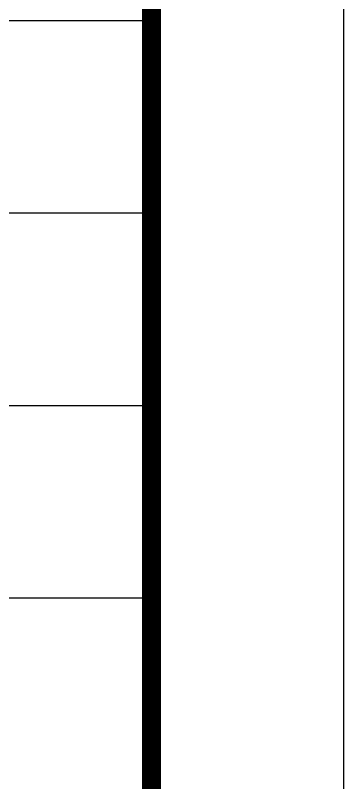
# Model space of a CAD drawing. Extents: x -1041549 to 749950, y -354245 to 17554.
# Drawn here: x -793171 to -791462, y -134846 to -130859 of the extents above; entities that cross this region are included whole.
import ezdxf

# ---------------------------------------------------------------- set-up
doc = ezdxf.new("R2010")
doc.units = 0
doc.header["$LTSCALE"] = 1000
doc.header["$MEASUREMENT"] = 0
doc.layers.add('14', color=1, linetype='Continuous')
doc.layers.add('PUB_TITLE', color=4, linetype='Continuous')

# ---------------------------------------------------------------- blocks, each defined once
blk = doc.blocks.new('TUQ')
at = {"layer": '14'}
for p, q in [((-9300, 10320), (0, 10320)), ((-9300, 9320), (0, 9320)), ((-9300, 8320), (0, 8320)), ((-9300, 7320), (0, 7320))]:
    blk.add_line(p, q, dxfattribs=at)

msp = doc.modelspace()

# ---------------------------------------------------------------- linework, layer by layer
at = {"layer": 'PUB_TITLE'}
msp.add_lwpolyline([(-850861.7, -142205.3), (-791461.7, -142205.3), (-791461.7, -100205.3), (-850861.7, -100205.3)], close=True, dxfattribs=at)
at = {"layer": 'PUB_TITLE', "const_width": 100}
msp.add_lwpolyline([(-848361.7, -141205.3), (-792461.7, -141205.3), (-792461.7, -101205.3), (-848361.7, -101205.3)], close=True, dxfattribs=at)

# ---------------------------------------------------------------- block references
at = {"layer": '14'}
msp.add_blockref('TUQ', (-792461.7, -141205.3), dxfattribs=at)

doc.saveas('drawing.dxf')
